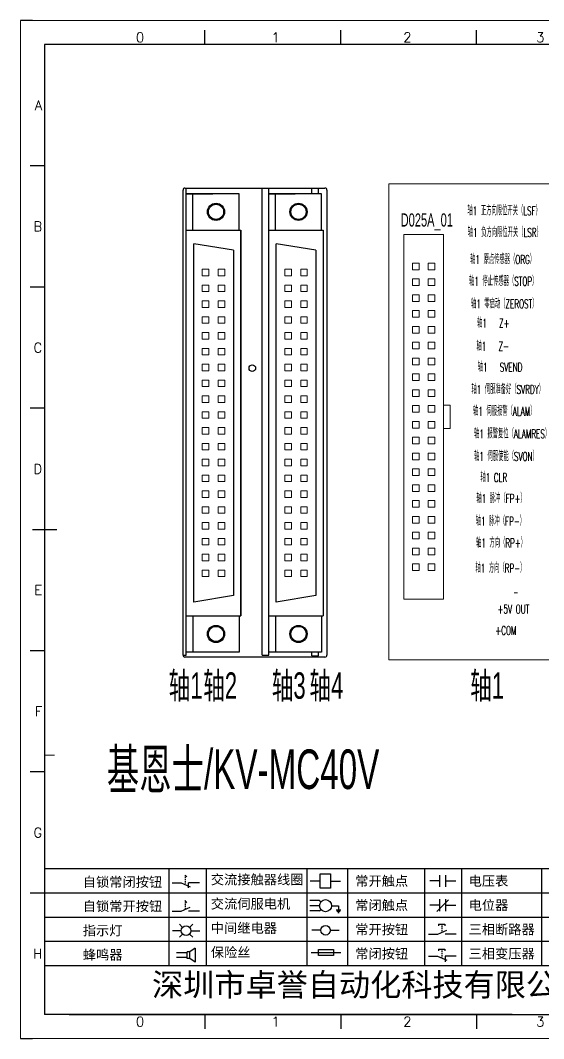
# Model space of a CAD drawing. Header units: millimetres. Extents: x 17734 to 28845, y 9358 to 11073.
# Drawn here: x 22954.3 to 23073.2, y 10083.5 to 10315 of the extents above; entities that cross this region are included whole.
import ezdxf
from ezdxf.enums import TextEntityAlignment as Align

# ---------------------------------------------------------------- set-up
doc = ezdxf.new("R2010")
doc.units = ezdxf.units.MM
doc.layers.add('1', color=3, linetype='Continuous', lineweight=20)
doc.layers.add('Dimension', color=3, linetype='Continuous', lineweight=13)
doc.layers.add('AE_BOR', color=1, linetype='Continuous')
doc.layers.add('Z_OM_GAIKEI', color=7, linetype='Continuous')
doc.styles.get("Standard").update_dxf_attribs({"font": ''})
doc.styles.add('WD', font='romans.shx', dxfattribs={"bigfont": 'gbcbig.shx'})
doc.styles.add('样式 8', font='arial.ttf')
doc.styles.add('汉字', font='')
doc.styles.get('Standard').set_extended_font_data('SimSun')
doc.styles.get('汉字').set_extended_font_data('新宋体')

# ---------------------------------------------------------------- blocks, each defined once
blk = doc.blocks.new('*U8')
at = {"linetype": 'ByBlock'}
for p, q in [((-1909.23, -780.45), (-1909.23, -780.67)), ((-1909.23, -780.45), (-1908.92, -780.84)), ((-1909.23, -780.84), (-1909.23, -781.05)), ((-1911.92, -782.07), (-1910.06, -782.07)), ((-1910.06, -782.07), (-1908.18, -782.88)), ((-1909.23, -781.23), (-1909.23, -781.44)), ((-1909.23, -781.61), (-1909.23, -781.83)), ((-1909.23, -782), (-1909.23, -782.21)), ((-1909.23, -782.38), (-1909.23, -782.43)), ((-1908.52, -783.07), (-1908.52, -782.07)), ((-1906.25, -782.07), (-1908.52, -782.07))]:
    blk.add_line(p, q, dxfattribs=at)
blk = doc.blocks.new('*U11')
at = {"linetype": 'ByBlock'}
for p, q in [((-1908.88, -791.17), (-1909.23, -790.71)), ((-1909.23, -790.71), (-1909.23, -790.92)), ((-1909.23, -791.09), (-1909.23, -791.31)), ((-1909.23, -791.48), (-1909.23, -791.69)), ((-1911.92, -792.89), (-1910.06, -792.89)), ((-1910.06, -792.89), (-1908.18, -792.08)), ((-1909.23, -791.86), (-1909.23, -792.08)), ((-1909.23, -792.25), (-1909.23, -792.47)), ((-1906.25, -792.89), (-1908.52, -792.89))]:
    blk.add_line(p, q, dxfattribs=at)
blk = doc.blocks.new('蜂鸣器')
at = {"linetype": 'ByBlock'}
for p, q in [((-1907.17, -795.53), (-1908.25, -796.26)), ((-1907.17, -795.53), (-1907.17, -798.41)), ((-1908.8, -796.48), (-1911.01, -796.48)), ((-1908.8, -797.46), (-1911.01, -797.46)), ((-1908.25, -796.26), (-1908.8, -796.26)), ((-1908.8, -797.68), (-1908.8, -796.26)), ((-1908.25, -797.68), (-1908.8, -797.68)), ((-1908.25, -797.68), (-1908.25, -796.26)), ((-1907.17, -798.41), (-1908.25, -797.68))]:
    blk.add_line(p, q, dxfattribs=at)
blk = doc.blocks.new('指示灯')
at = {"linetype": 'ByBlock'}
for p, q in [((-1854.25, -776.92), (-1856.06, -776.92)), ((-1854.62, -775.59), (-1853.97, -776.23)), ((-1851.9, -775.59), (-1852.54, -776.23)), ((-1852.26, -776.92), (-1850.45, -776.92)), ((-1854.62, -778.25), (-1853.97, -777.61)), ((-1851.9, -778.25), (-1852.54, -777.61))]:
    blk.add_line(p, q, dxfattribs=at)
blk.add_circle((-1853.26, -776.92), 0.992, dxfattribs=at)
blk = doc.blocks.new('交流接触器线圈')
at = {"linetype": 'ByBlock'}
for p, q in [((-1880.82, -781.77), (-1882.87, -781.77)), ((-1878.72, -781.77), (-1876.67, -781.77))]:
    blk.add_line(p, q, dxfattribs=at)
blk.add_lwpolyline([(-1880.82, -780.28), (-1878.72, -780.28), (-1878.72, -783.26), (-1880.82, -783.26)], close=True, dxfattribs=at)
blk = doc.blocks.new('交流伺服电机')
at = {"linetype": 'ByBlock'}
for p, q in [((-1880.97, -785.75), (-1882.94, -785.75)), ((-1880.97, -786.85), (-1882.94, -786.85)), ((-1880.97, -785.75), (-1880.65, -786.03)), ((-1878.49, -786.85), (-1877.07, -786.85)), ((-1877.07, -786.85), (-1877.07, -787.72)), ((-1880.97, -787.94), (-1882.94, -787.94)), ((-1880.97, -787.94), (-1880.65, -787.67)), ((-1877.54, -787.72), (-1876.59, -787.72)), ((-1877.38, -788.01), (-1876.75, -788.01)), ((-1877.23, -788.29), (-1876.9, -788.29))]:
    blk.add_line(p, q, dxfattribs=at)
blk.add_circle((-1879.73, -786.85), 1.24, dxfattribs=at)
blk = doc.blocks.new('中间继电器')
at = {"linetype": 'ByBlock'}
for p, q in [((-1880.72, -791.92), (-1882.54, -791.92)), ((-1878.74, -791.92), (-1876.92, -791.92))]:
    blk.add_line(p, q, dxfattribs=at)
blk.add_circle((-1879.73, -791.92), 0.992, dxfattribs=at)
blk = doc.blocks.new('保险丝')
at = {"linetype": 'ByBlock'}
blk.add_line((-1882.72, -796.49), (-1876.55, -796.49), dxfattribs=at)
blk.add_lwpolyline([(-1881.2, -795.86), (-1878.06, -795.86), (-1878.06, -797.12), (-1881.2, -797.12)], close=True, dxfattribs=at)
blk = doc.blocks.new('常开按钮')
at = {"linetype": 'ByBlock'}
for p, q in [((-1910.06, -787.73), (-1908.18, -786.93)), ((-1909.9, -785.68), (-1908.56, -785.68)), ((-1909.9, -785.68), (-1909.9, -786.07)), ((-1909.23, -785.68), (-1909.23, -785.89)), ((-1909.23, -786.06), (-1909.23, -786.28)), ((-1909.23, -786.45), (-1909.23, -786.67)), ((-1909.23, -786.84), (-1909.23, -787.05)), ((-1909.23, -787.22), (-1909.23, -787.38)), ((-1908.56, -785.68), (-1908.56, -786.07)), ((-1911.92, -787.73), (-1910.06, -787.73)), ((-1906.25, -787.73), (-1908.52, -787.73))]:
    blk.add_line(p, q, dxfattribs=at)
blk = doc.blocks.new('常开触点')
at = {"linetype": 'ByBlock'}
for p, q in [((-1853.82, -782.99), (-1853.82, -780.56)), ((-1852.6, -782.99), (-1852.6, -780.56)), ((-1853.82, -781.77), (-1855.88, -781.77)), ((-1852.6, -781.77), (-1850.55, -781.77))]:
    blk.add_line(p, q, dxfattribs=at)
blk = doc.blocks.new('常闭触点')
at = {"linetype": 'ByBlock'}
for p, q in [((-1853.82, -786.77), (-1855.88, -786.77)), ((-1852.01, -785.66), (-1854.43, -788.1)), ((-1853.82, -787.99), (-1853.82, -785.56)), ((-1852.6, -787.99), (-1852.6, -785.56)), ((-1852.6, -786.77), (-1850.55, -786.77))]:
    blk.add_line(p, q, dxfattribs=at)
blk = doc.blocks.new('常闭按钮')
at = {"linetype": 'ByBlock'}
for p, q in [((-1854.11, -790.83), (-1852.77, -790.83)), ((-1854.11, -790.83), (-1854.11, -791.22)), ((-1853.44, -790.83), (-1853.44, -791.04)), ((-1853.44, -791.21), (-1853.44, -791.43)), ((-1853.44, -791.6), (-1853.44, -791.82)), ((-1852.77, -790.83), (-1852.77, -791.22)), ((-1856.13, -792.28), (-1854.28, -792.28)), ((-1854.28, -792.28), (-1852.4, -793.09)), ((-1853.44, -791.99), (-1853.44, -792.2)), ((-1853.44, -792.37), (-1853.44, -792.53)), ((-1850.47, -792.28), (-1852.73, -792.28)), ((-1852.73, -792.28), (-1852.73, -793.43))]:
    blk.add_line(p, q, dxfattribs=at)
blk = doc.blocks.new('电控横A4')
for p, q in [((292, -5), (5, -5)), ((5, -5), (5, -205)), ((10.03, -205), (289.53, -205))]:
    blk.add_line(p, q)
at = {"lineweight": 9, "ltscale": 0.1}
for p, q in [((5, -151.57), (7, -151.57)), ((101.34, -205), (130.8, -205))]:
    blk.add_line(p, q, dxfattribs=at)
at = {"linetype": 'ByBlock'}
for p, q in [((292, -175), (5, -175)), ((292, -180), (5, -180)), ((292, -185), (5, -185)), ((292, -190), (5, -190)), ((292, -195), (5, -195))]:
    blk.add_line(p, q, dxfattribs=at)
at = {"color": 0, "lineweight": -2}
for p, q in [((30.58, -175), (30.58, -195)), ((38.26, -175), (38.26, -195)), ((59.05, -175), (59.05, -195)), ((67.4, -175), (67.4, -195)), ((83.26, -175), (83.26, -195)), ((90.91, -175), (90.91, -195)), ((107.4, -175), (107.4, -195))]:
    blk.add_line(p, q, dxfattribs=at)
at = {"color": 0, "ltscale": 2}
blk.add_line((101.34, -205), (5, -205), dxfattribs=at)
at = {"layer": 'AE_BOR', "lineweight": 30}
for p, q in [((2.53, 0), (0, 0)), ((0, -210), (2.53, -210))]:
    blk.add_line(p, q, dxfattribs=at)
at = {"layer": 'AE_BOR', "color": 1, "lineweight": 15}
for p, q in [((0, 0), (297, 0)), ((0, -210), (0, 0)), ((297, -210), (0, -210))]:
    blk.add_line(p, q, dxfattribs=at)
at = {"layer": 'AE_BOR'}
for p, q in [((38.03, -5), (38.03, -2)), ((66.03, -5), (66.03, -2)), ((94.03, -5), (94.03, -2)), ((5, -30), (2, -30)), ((5, -55), (2, -55)), ((5, -80), (2, -80)), ((5, -130), (2, -130)), ((5, -155), (2, -155)), ((5, -180), (2, -180)), ((38.03, -205), (38.03, -208)), ((66.03, -205), (66.03, -208)), ((94.03, -205), (94.03, -208))]:
    blk.add_line(p, q, dxfattribs=at)
at = {"layer": 'AE_BOR', "color": 2, "lineweight": 30}
blk.add_line((2.5, -105), (7.5, -105), dxfattribs=at)
at = {"linetype": 'ByBlock'}
for name, p in [('*U8', (1943.19, 604.18)), ('交流接触器线圈', (1942.62, 604.27)), ('常开触点', (1940.27, 604.3)), ('*U11', (1943.19, 609.18)), ('交流伺服电机', (1942.62, 604.27)), ('常闭触点', (1940.27, 604.3)), ('指示灯', (1887.41, 589.18)), ('中间继电器', (1942.62, 604.27)), ('常开按钮', (1996.06, 599.3)), ('蜂鸣器', (1943.19, 604.18)), ('保险丝', (1942.62, 604.27)), ('常闭按钮', (1940.27, 599.3))]:
    blk.add_blockref(name, p, dxfattribs=at)
at = {"char_height": 2, "attachment_point": 1, "style": '汉字'}
for s, insert in [('{\\fKaiTi_GB2312|b0|i0|c134|p49;自锁常闭按钮}', (12.86, -176.69)), ('{\\fKaiTi_GB2312|b0|i0|c134|p49;交流接触器线圈}', (39.25, -176.19)), ('{\\fKaiTi_GB2312|b0|i0|c134|p49;常开触点}', (69.01, -176.48)), ('{\\fKaiTi_GB2312|b0|i0|c134|p49;电压表}', (92.37, -176.47)), ('{\\fKaiTi_GB2312|b0|i0|c134|p49;自锁常开按钮}', (12.86, -181.69)), ('{\\fKaiTi_GB2312|b0|i0|c134|p49;交流伺服电机}', (39.25, -181.19)), ('{\\fKaiTi_GB2312|b0|i0|c134|p49;常闭触点}', (69.01, -181.48)), ('{\\fKaiTi_GB2312|b0|i0|c134|p49;电位器}', (92.37, -181.47)), ('{\\fKaiTi_GB2312|b0|i0|c134|p49;指示灯}', (12.86, -186.69)), ('{\\fKaiTi_GB2312|b0|i0|c134|p49;中间继电器}', (39.25, -186.19)), ('{\\fKaiTi_GB2312|b0|i0|c134|p49;常开按钮}', (69.01, -186.48)), ('{\\fKaiTi_GB2312|b0|i0|c134|p49;三相断路器}', (92.37, -186.47)), ('{\\fKaiTi_GB2312|b0|i0|c134|p49;保险丝}', (39.25, -191.19)), ('{\\fKaiTi_GB2312|b0|i0|c134|p49;蜂鸣器}', (12.86, -191.69)), ('{\\fKaiTi_GB2312|b0|i0|c134|p49;常闭按钮}', (69.01, -191.48)), ('{\\fKaiTi_GB2312|b0|i0|c134|p49;三相变压器}', (92.37, -191.47))]:
    blk.add_mtext(s, dxfattribs=dict(at, insert=insert))
at = {"color": 0, "lineweight": -2, "insert": (27.14, -196.53), "char_height": 4.7064, "width": 96.1138, "attachment_point": 1}
blk.add_mtext('深圳市卓誉自动化科技有限公司', dxfattribs=at)
at = {"layer": 'AE_BOR', "style": 'WD'}
for s, p in [('0', (24.67, -4.5)), ('1', (52.6, -4.5)), ('2', (79.75, -4.5)), ('3', (107.15, -4.5)), ('0', (24.67, -207.5)), ('1', (52.6, -207.5)), ('2', (79.75, -207.5)), ('3', (107.15, -207.5))]:
    blk.add_text(s, height=2, dxfattribs=at).set_placement(p, align=Align.CENTER)
for s, p in [('A', (4.5, -17.5)), ('B', (4.5, -42.5)), ('C', (4.5, -67.5)), ('D', (4.5, -92.5)), ('E', (4.5, -117.5)), ('F', (4.5, -142.5)), ('G', (4.5, -167.5)), ('H', (4.5, -192.5))]:
    blk.add_text(s, height=2, dxfattribs=at).set_placement(p, align=Align.MIDDLE_RIGHT)

msp = doc.modelspace()

# ---------------------------------------------------------------- linework, layer by layer
at = {"lineweight": 0}
for points in [[(23041.406, 10183.372), (23041.406, 10266.322), (23050.406, 10266.322), (23050.406, 10183.372)], [(23044.856, 10258.297), (23043.356, 10258.297), (23043.356, 10259.797), (23044.856, 10259.797)], [(23048.456, 10258.297), (23046.956, 10258.297), (23046.956, 10259.797), (23048.456, 10259.797)], [(22995.609, 10258.426), (22997.109, 10258.426), (22997.109, 10256.926), (22995.609, 10256.926)], [(22999.209, 10258.426), (23000.709, 10258.426), (23000.709, 10256.926), (22999.209, 10256.926)], [(23014.359, 10258.426), (23015.859, 10258.426), (23015.859, 10256.926), (23014.359, 10256.926)], [(23017.959, 10258.426), (23019.459, 10258.426), (23019.459, 10256.926), (23017.959, 10256.926)], [(22995.609, 10254.826), (22997.109, 10254.826), (22997.109, 10253.326), (22995.609, 10253.326)], [(22999.209, 10254.826), (23000.709, 10254.826), (23000.709, 10253.326), (22999.209, 10253.326)], [(23014.359, 10254.826), (23015.859, 10254.826), (23015.859, 10253.326), (23014.359, 10253.326)], [(23017.959, 10254.826), (23019.459, 10254.826), (23019.459, 10253.326), (23017.959, 10253.326)], [(23044.856, 10254.697), (23043.356, 10254.697), (23043.356, 10256.197), (23044.856, 10256.197)], [(23048.456, 10254.697), (23046.956, 10254.697), (23046.956, 10256.197), (23048.456, 10256.197)], [(23044.856, 10251.097), (23043.356, 10251.097), (23043.356, 10252.597), (23044.856, 10252.597)], [(23048.456, 10251.097), (23046.956, 10251.097), (23046.956, 10252.597), (23048.456, 10252.597)], [(22995.609, 10251.226), (22997.109, 10251.226), (22997.109, 10249.726), (22995.609, 10249.726)], [(22999.209, 10251.226), (23000.709, 10251.226), (23000.709, 10249.726), (22999.209, 10249.726)], [(23014.359, 10251.226), (23015.859, 10251.226), (23015.859, 10249.726), (23014.359, 10249.726)], [(23017.959, 10251.226), (23019.459, 10251.226), (23019.459, 10249.726), (23017.959, 10249.726)], [(22995.609, 10247.626), (22997.109, 10247.626), (22997.109, 10246.126), (22995.609, 10246.126)], [(22999.209, 10247.626), (23000.709, 10247.626), (23000.709, 10246.126), (22999.209, 10246.126)], [(23014.359, 10247.626), (23015.859, 10247.626), (23015.859, 10246.126), (23014.359, 10246.126)], [(23017.959, 10247.626), (23019.459, 10247.626), (23019.459, 10246.126), (23017.959, 10246.126)], [(23044.856, 10247.497), (23043.356, 10247.497), (23043.356, 10248.997), (23044.856, 10248.997)], [(23048.456, 10247.497), (23046.956, 10247.497), (23046.956, 10248.997), (23048.456, 10248.997)], [(23044.856, 10243.897), (23043.356, 10243.897), (23043.356, 10245.397), (23044.856, 10245.397)], [(23048.456, 10243.897), (23046.956, 10243.897), (23046.956, 10245.397), (23048.456, 10245.397)], [(22995.609, 10244.026), (22997.109, 10244.026), (22997.109, 10242.526), (22995.609, 10242.526)], [(22999.209, 10244.026), (23000.709, 10244.026), (23000.709, 10242.526), (22999.209, 10242.526)], [(23014.359, 10244.026), (23015.859, 10244.026), (23015.859, 10242.526), (23014.359, 10242.526)], [(23017.959, 10244.026), (23019.459, 10244.026), (23019.459, 10242.526), (23017.959, 10242.526)], [(22995.609, 10240.426), (22997.109, 10240.426), (22997.109, 10238.926), (22995.609, 10238.926)], [(22999.209, 10240.426), (23000.709, 10240.426), (23000.709, 10238.926), (22999.209, 10238.926)], [(23014.359, 10240.426), (23015.859, 10240.426), (23015.859, 10238.926), (23014.359, 10238.926)], [(23017.959, 10240.426), (23019.459, 10240.426), (23019.459, 10238.926), (23017.959, 10238.926)], [(23044.856, 10240.297), (23043.356, 10240.297), (23043.356, 10241.797), (23044.856, 10241.797)], [(23048.456, 10240.297), (23046.956, 10240.297), (23046.956, 10241.797), (23048.456, 10241.797)], [(23044.856, 10236.697), (23043.356, 10236.697), (23043.356, 10238.197), (23044.856, 10238.197)], [(23048.456, 10236.697), (23046.956, 10236.697), (23046.956, 10238.197), (23048.456, 10238.197)], [(22995.609, 10236.826), (22997.109, 10236.826), (22997.109, 10235.326), (22995.609, 10235.326)], [(22999.209, 10236.826), (23000.709, 10236.826), (23000.709, 10235.326), (22999.209, 10235.326)], [(23014.359, 10236.826), (23015.859, 10236.826), (23015.859, 10235.326), (23014.359, 10235.326)], [(23017.959, 10236.826), (23019.459, 10236.826), (23019.459, 10235.326), (23017.959, 10235.326)], [(23044.856, 10233.097), (23043.356, 10233.097), (23043.356, 10234.597), (23044.856, 10234.597)], [(23048.456, 10233.097), (23046.956, 10233.097), (23046.956, 10234.597), (23048.456, 10234.597)], [(22995.609, 10233.226), (22997.109, 10233.226), (22997.109, 10231.726), (22995.609, 10231.726)], [(22999.209, 10233.226), (23000.709, 10233.226), (23000.709, 10231.726), (22999.209, 10231.726)], [(23014.359, 10233.226), (23015.859, 10233.226), (23015.859, 10231.726), (23014.359, 10231.726)], [(23017.959, 10233.226), (23019.459, 10233.226), (23019.459, 10231.726), (23017.959, 10231.726)], [(22995.609, 10229.626), (22997.109, 10229.626), (22997.109, 10228.126), (22995.609, 10228.126)], [(22999.209, 10229.626), (23000.709, 10229.626), (23000.709, 10228.126), (22999.209, 10228.126)], [(23014.359, 10229.626), (23015.859, 10229.626), (23015.859, 10228.126), (23014.359, 10228.126)], [(23017.959, 10229.626), (23019.459, 10229.626), (23019.459, 10228.126), (23017.959, 10228.126)], [(23044.856, 10229.497), (23043.356, 10229.497), (23043.356, 10230.997), (23044.856, 10230.997)], [(23048.456, 10229.497), (23046.956, 10229.497), (23046.956, 10230.997), (23048.456, 10230.997)], [(23044.856, 10225.897), (23043.356, 10225.897), (23043.356, 10227.397), (23044.856, 10227.397)], [(23048.456, 10225.897), (23046.956, 10225.897), (23046.956, 10227.397), (23048.456, 10227.397)], [(23051.906, 10222.222), (23050.406, 10222.222), (23050.406, 10227.472), (23051.906, 10227.472)], [(22995.609, 10226.026), (22997.109, 10226.026), (22997.109, 10224.526), (22995.609, 10224.526)], [(22999.209, 10226.026), (23000.709, 10226.026), (23000.709, 10224.526), (22999.209, 10224.526)], [(23014.359, 10226.026), (23015.859, 10226.026), (23015.859, 10224.526), (23014.359, 10224.526)], [(23017.959, 10226.026), (23019.459, 10226.026), (23019.459, 10224.526), (23017.959, 10224.526)], [(22995.609, 10222.426), (22997.109, 10222.426), (22997.109, 10220.926), (22995.609, 10220.926)], [(22999.209, 10222.426), (23000.709, 10222.426), (23000.709, 10220.926), (22999.209, 10220.926)], [(23014.359, 10222.426), (23015.859, 10222.426), (23015.859, 10220.926), (23014.359, 10220.926)], [(23017.959, 10222.426), (23019.459, 10222.426), (23019.459, 10220.926), (23017.959, 10220.926)], [(23044.856, 10222.297), (23043.356, 10222.297), (23043.356, 10223.797), (23044.856, 10223.797)], [(23048.456, 10222.297), (23046.956, 10222.297), (23046.956, 10223.797), (23048.456, 10223.797)], [(23044.856, 10218.697), (23043.356, 10218.697), (23043.356, 10220.197), (23044.856, 10220.197)], [(23048.456, 10218.697), (23046.956, 10218.697), (23046.956, 10220.197), (23048.456, 10220.197)], [(22995.609, 10218.826), (22997.109, 10218.826), (22997.109, 10217.326), (22995.609, 10217.326)], [(22999.209, 10218.826), (23000.709, 10218.826), (23000.709, 10217.326), (22999.209, 10217.326)], [(23014.359, 10218.826), (23015.859, 10218.826), (23015.859, 10217.326), (23014.359, 10217.326)], [(23017.959, 10218.826), (23019.459, 10218.826), (23019.459, 10217.326), (23017.959, 10217.326)], [(22995.609, 10215.226), (22997.109, 10215.226), (22997.109, 10213.726), (22995.609, 10213.726)], [(22999.209, 10215.226), (23000.709, 10215.226), (23000.709, 10213.726), (22999.209, 10213.726)], [(23014.359, 10215.226), (23015.859, 10215.226), (23015.859, 10213.726), (23014.359, 10213.726)], [(23017.959, 10215.226), (23019.459, 10215.226), (23019.459, 10213.726), (23017.959, 10213.726)], [(23044.856, 10215.097), (23043.356, 10215.097), (23043.356, 10216.597), (23044.856, 10216.597)], [(23048.456, 10215.097), (23046.956, 10215.097), (23046.956, 10216.597), (23048.456, 10216.597)], [(23044.856, 10211.497), (23043.356, 10211.497), (23043.356, 10212.997), (23044.856, 10212.997)], [(23048.456, 10211.497), (23046.956, 10211.497), (23046.956, 10212.997), (23048.456, 10212.997)], [(22995.609, 10211.626), (22997.109, 10211.626), (22997.109, 10210.126), (22995.609, 10210.126)], [(22999.209, 10211.626), (23000.709, 10211.626), (23000.709, 10210.126), (22999.209, 10210.126)], [(23014.359, 10211.626), (23015.859, 10211.626), (23015.859, 10210.126), (23014.359, 10210.126)], [(23017.959, 10211.626), (23019.459, 10211.626), (23019.459, 10210.126), (23017.959, 10210.126)], [(22995.609, 10208.026), (22997.109, 10208.026), (22997.109, 10206.526), (22995.609, 10206.526)], [(22999.209, 10208.026), (23000.709, 10208.026), (23000.709, 10206.526), (22999.209, 10206.526)], [(23014.359, 10208.026), (23015.859, 10208.026), (23015.859, 10206.526), (23014.359, 10206.526)], [(23017.959, 10208.026), (23019.459, 10208.026), (23019.459, 10206.526), (23017.959, 10206.526)], [(23044.856, 10207.897), (23043.356, 10207.897), (23043.356, 10209.397), (23044.856, 10209.397)], [(23048.456, 10207.897), (23046.956, 10207.897), (23046.956, 10209.397), (23048.456, 10209.397)], [(23044.856, 10204.297), (23043.356, 10204.297), (23043.356, 10205.797), (23044.856, 10205.797)], [(23048.456, 10204.297), (23046.956, 10204.297), (23046.956, 10205.797), (23048.456, 10205.797)], [(22995.609, 10204.426), (22997.109, 10204.426), (22997.109, 10202.926), (22995.609, 10202.926)], [(22999.209, 10204.426), (23000.709, 10204.426), (23000.709, 10202.926), (22999.209, 10202.926)], [(23014.359, 10204.426), (23015.859, 10204.426), (23015.859, 10202.926), (23014.359, 10202.926)], [(23017.959, 10204.426), (23019.459, 10204.426), (23019.459, 10202.926), (23017.959, 10202.926)], [(23044.856, 10200.697), (23043.356, 10200.697), (23043.356, 10202.197), (23044.856, 10202.197)], [(23048.456, 10200.697), (23046.956, 10200.697), (23046.956, 10202.197), (23048.456, 10202.197)], [(22995.609, 10200.826), (22997.109, 10200.826), (22997.109, 10199.326), (22995.609, 10199.326)], [(22999.209, 10200.826), (23000.709, 10200.826), (23000.709, 10199.326), (22999.209, 10199.326)], [(23014.359, 10200.826), (23015.859, 10200.826), (23015.859, 10199.326), (23014.359, 10199.326)], [(23017.959, 10200.826), (23019.459, 10200.826), (23019.459, 10199.326), (23017.959, 10199.326)], [(22995.609, 10197.226), (22997.109, 10197.226), (22997.109, 10195.726), (22995.609, 10195.726)], [(22999.209, 10197.226), (23000.709, 10197.226), (23000.709, 10195.726), (22999.209, 10195.726)], [(23014.359, 10197.226), (23015.859, 10197.226), (23015.859, 10195.726), (23014.359, 10195.726)], [(23017.959, 10197.226), (23019.459, 10197.226), (23019.459, 10195.726), (23017.959, 10195.726)], [(23044.856, 10197.097), (23043.356, 10197.097), (23043.356, 10198.597), (23044.856, 10198.597)], [(23048.456, 10197.097), (23046.956, 10197.097), (23046.956, 10198.597), (23048.456, 10198.597)], [(23044.856, 10193.497), (23043.356, 10193.497), (23043.356, 10194.997), (23044.856, 10194.997)], [(23048.456, 10193.497), (23046.956, 10193.497), (23046.956, 10194.997), (23048.456, 10194.997)], [(22995.609, 10193.626), (22997.109, 10193.626), (22997.109, 10192.126), (22995.609, 10192.126)], [(22999.209, 10193.626), (23000.709, 10193.626), (23000.709, 10192.126), (22999.209, 10192.126)], [(23014.359, 10193.626), (23015.859, 10193.626), (23015.859, 10192.126), (23014.359, 10192.126)], [(23017.959, 10193.626), (23019.459, 10193.626), (23019.459, 10192.126), (23017.959, 10192.126)], [(22995.609, 10190.026), (22997.109, 10190.026), (22997.109, 10188.526), (22995.609, 10188.526)], [(22999.209, 10190.026), (23000.709, 10190.026), (23000.709, 10188.526), (22999.209, 10188.526)], [(23014.359, 10190.026), (23015.859, 10190.026), (23015.859, 10188.526), (23014.359, 10188.526)], [(23017.959, 10190.026), (23019.459, 10190.026), (23019.459, 10188.526), (23017.959, 10188.526)], [(23044.856, 10189.897), (23043.356, 10189.897), (23043.356, 10191.397), (23044.856, 10191.397)], [(23048.456, 10189.897), (23046.956, 10189.897), (23046.956, 10191.397), (23048.456, 10191.397)]]:
    msp.add_lwpolyline(points, close=True, dxfattribs=at)
at = {"layer": '1', "color": 0, "linetype": 'Continuous', "lineweight": 13}
msp.add_lwpolyline([(23086.866, 10277.814), (23038.017, 10277.814), (23038.017, 10169.578), (23086.866, 10169.578)], close=True, dxfattribs=at)
at = {"layer": 'Z_OM_GAIKEI'}
for p, q in [((22991.222, 10170.678), (22991.222, 10276.428)), ((22991.672, 10276.878), (23023.472, 10276.878)), ((22991.972, 10170.678), (22991.972, 10276.878)), ((22991.972, 10275.586), (22997.972, 10275.586)), ((23003.971, 10275.586), (22991.972, 10275.586)), ((22991.972, 10171.366), (22991.972, 10275.586)), ((22993.471, 10267.336), (22993.471, 10275.586)), ((23003.971, 10267.336), (23003.971, 10275.586)), ((23009.222, 10170.678), (23009.222, 10276.878)), ((23010.722, 10170.678), (23010.722, 10276.878)), ((23010.722, 10171.366), (23010.722, 10275.586)), ((23010.722, 10275.586), (23016.722, 10275.586)), ((23022.721, 10275.586), (23010.722, 10275.586)), ((23012.221, 10267.336), (23012.221, 10275.586)), ((23020.472, 10275.586), (23020.472, 10276.878)), ((23021.972, 10275.586), (23021.972, 10276.878)), ((23022.721, 10267.336), (23022.721, 10275.586)), ((23023.922, 10276.428), (23023.922, 10170.678)), ((22991.972, 10267.336), (23004.347, 10267.336)), ((22991.972, 10267.336), (23004.347, 10267.336)), ((23004.347, 10267.336), (23004.347, 10179.616)), ((23004.347, 10179.616), (23004.347, 10267.336)), ((23010.722, 10267.336), (23023.097, 10267.336)), ((23010.722, 10267.336), (23023.097, 10267.336)), ((23023.097, 10267.336), (23023.097, 10179.616)), ((22993.659, 10182.736), (22993.659, 10264.216)), ((23002.659, 10262.716), (22993.659, 10264.216)), ((23012.409, 10182.736), (23012.409, 10264.216)), ((23021.409, 10262.716), (23012.409, 10264.216)), ((23002.659, 10262.716), (23002.659, 10184.236)), ((23021.409, 10262.716), (23021.409, 10184.236)), ((23002.659, 10184.236), (22993.659, 10182.736)), ((23021.409, 10184.236), (23012.409, 10182.736)), ((22991.972, 10179.616), (23004.347, 10179.616)), ((22993.471, 10179.616), (22993.471, 10171.366)), ((23003.971, 10179.616), (23003.971, 10171.366)), ((23010.722, 10179.616), (23023.097, 10179.616)), ((23012.221, 10179.616), (23012.221, 10171.366)), ((23022.721, 10179.616), (23022.721, 10171.366)), ((23003.971, 10171.366), (22991.972, 10171.366)), ((23022.721, 10171.366), (23010.722, 10171.366)), ((23020.472, 10170.528), (23020.472, 10171.366)), ((23021.972, 10170.528), (23021.972, 10171.366)), ((22991.222, 10170.678), (22991.972, 10170.678)), ((23023.472, 10170.228), (22991.672, 10170.228)), ((23009.222, 10170.678), (23010.722, 10170.678)), ((23020.472, 10170.528), (23021.972, 10170.528))]:
    msp.add_line(p, q, dxfattribs=at)
for centre, radius in [((22998.721, 10271.461), 1.95), ((22998.721, 10271.461), 1.725), ((23017.471, 10271.461), 1.95), ((23017.471, 10271.461), 1.725), ((23006.972, 10235.928), 0.75), ((22998.721, 10175.491), 1.95), ((22998.721, 10175.491), 1.725), ((23017.471, 10175.491), 1.95), ((23017.471, 10175.491), 1.725)]:
    msp.add_circle(centre, radius, dxfattribs=at)
for centre, start, end in [((22991.672, 10276.428), 90, 180.00001), ((23023.472, 10276.428), 0, 90), ((22991.672, 10170.678), 180.00001, 270), ((23023.472, 10170.678), 270, 0)]:
    msp.add_arc(centre, 0.45, start, end, dxfattribs=at)

# ---------------------------------------------------------------- block references
at = {"xscale": 1.1025, "yscale": 1.1025, "zscale": 1.1025}
msp.add_blockref('电控横A4', (22954.273, 10315.001), dxfattribs=at)

# ---------------------------------------------------------------- texts
at = {"lineweight": 0, "style": 'WD', "width": 0.6}
for s, p in [('轴1 正方向限位开关（LSF）', (23064.201, 10271.952)), ('轴1 负方向限位开关（LSR）', (23064.339, 10267.018)), ('轴1 原点传感器（ORG）', (23063.842, 10260.872)), ('轴1 停止传感器（STOP）', (23063.98, 10255.916)), ('轴1 零启动（ZEROST）', (23064.201, 10250.787)), ('轴1   Z+', (23061.725, 10246.393)), ('轴1   Z-', (23061.587, 10241.152)), ('轴1   SVEND', (23063.259, 10236.384)), ('轴1 伺服准备好（SVRDY）', (23065.007, 10231.33)), ('轴1 伺服报警（ALAM）', (23064.21, 10226.374)), ('轴1 报警复位（ALAMRES）', (23065.993, 10221.245)), ('轴1 伺服使能（SVON）', (23064.603, 10216.102)), ('轴1 CLR', (23061.837, 10211.311)), ('轴1 脉冲（FP+）', (23063.475, 10206.542)), ('轴1 脉冲（FP-）', (23063.337, 10201.377)), ('轴1 方向（RP+）', (23063.475, 10196.421)), ('轴1 方向（RP-）', (23063.337, 10190.694)), ('_', (23066.84, 10185.925)), ('+5V OUT ', (23066.702, 10181.134)), ('+COM', (23064.585, 10176.286))]:
    msp.add_text(s, height=2, dxfattribs=at).set_placement(p, align=Align.MIDDLE)
at = {"layer": 'Dimension', "lineweight": 0, "style": '样式 8', "width": 0.6}
for s, height, p in [('D025A_01', 3, (23040.678, 10268.113)), ('轴1', 6, (22987.972, 10160.754)), ('轴2', 6, (22995.816, 10160.754)), ('轴3', 6, (23011.383, 10160.754)), ('轴4', 6, (23019.941, 10160.754)), ('轴1', 6, (23056.463, 10160.754)), ('基恩士/KV-MC40V ', 9, (22973.904, 10140.229))]:
    msp.add_text(s, height=height, dxfattribs=at).set_placement(p)

doc.saveas('drawing.dxf')
